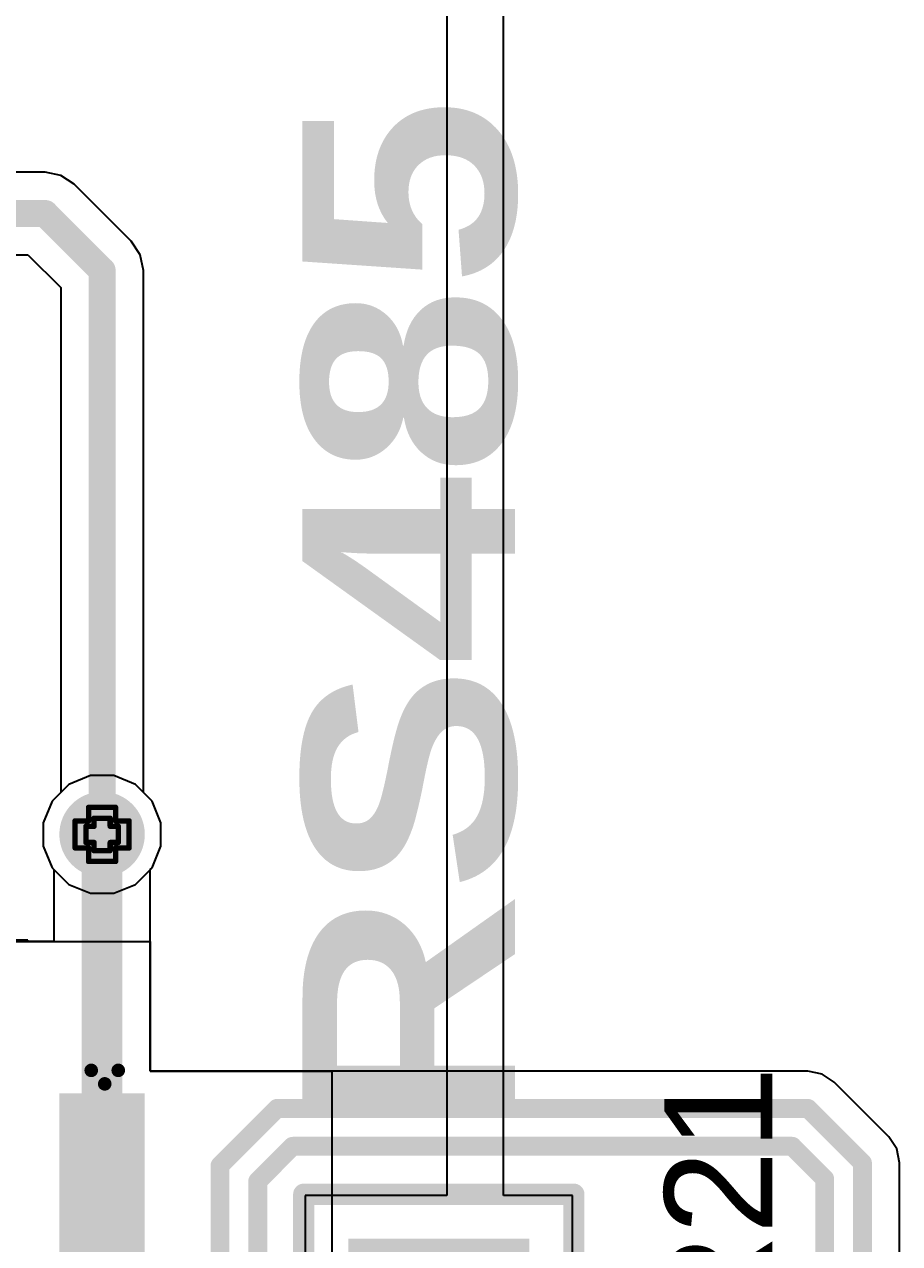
# Model space of a CAD drawing. Header units: inches. Extents: x -5 to 5258, y -4 to 5281.
# Drawn here: x 58.87 to 67.1, y 26.26 to 37.73 of the extents above; entities that cross this region are included whole.
import ezdxf

# ---------------------------------------------------------------- set-up
doc = ezdxf.new("R2010")
doc.units = ezdxf.units.IN
for name, color, linetype in [('Bottom Layer', 5, 'Continuous'), ('Bottom Solder', 6, 'Continuous'), ('Drill Drawing', 1, 'Continuous'), ('Multi-Layer', 9, 'Continuous'), ('Pad Holes', 156, 'Continuous'), ('Top Layer', 1, 'Continuous'), ('Top Overlay', 2, 'Continuous'), ('Top Paste', 8, 'Continuous'), ('Top Solder', 216, 'Continuous'), ('Via Holes', 16, 'Continuous')]:
    doc.layers.add(name, color=color, linetype=linetype)
doc.styles.add('Arial', font='', dxfattribs={"height": 0.2})
doc.styles.add('Arial Black_Bold', font='', dxfattribs={"height": 0.2})
doc.styles.get('Arial').set_extended_font_data('Arial')
doc.styles.get('Arial Black_Bold').set_extended_font_data('Arial Black', bold=True)

# ---------------------------------------------------------------- blocks, each defined once
blk = doc.blocks.new('SOIC_8_0_154___3_90___W______10')
at = {"layer": 'Top Layer'}
for points in [[(-3.475, 1.605), (-3.475, 2.205), (-1.925, 2.205), (-1.925, 1.605)], [(1.925, 1.605), (1.925, 2.205), (3.475, 2.205), (3.475, 1.605)], [(-3.475, 0.335), (-3.475, 0.935), (-1.925, 0.935), (-1.925, 0.335)], [(1.925, 0.335), (1.925, 0.935), (3.475, 0.935), (3.475, 0.335)], [(-3.475, -0.935), (-3.475, -0.335), (-1.925, -0.335), (-1.925, -0.935)], [(1.925, -0.935), (1.925, -0.335), (3.475, -0.335), (3.475, -0.935)], [(-3.475, -2.205), (-3.475, -1.605), (-1.925, -1.605), (-1.925, -2.205)], [(1.925, -2.205), (1.925, -1.605), (3.475, -1.605), (3.475, -2.205)]]:
    blk.add_hatch(color=1, dxfattribs=at).paths.add_polyline_path(points)
at = {"layer": 'Top Overlay'}
blk.add_hatch(color=2, dxfattribs=at).paths.add_polyline_path([(-1.838, 1.625), (-1.483, 1.625), (-1.483, 2.209), (-1.838, 2.209)])
at = {"layer": 'Top Paste'}
for points in [[(-3.475, 1.605), (-3.475, 2.205), (-1.925, 2.205), (-1.925, 1.605)], [(1.925, 1.605), (1.925, 2.205), (3.475, 2.205), (3.475, 1.605)], [(-3.475, 0.335), (-3.475, 0.935), (-1.925, 0.935), (-1.925, 0.335)], [(1.925, 0.335), (1.925, 0.935), (3.475, 0.935), (3.475, 0.335)], [(-3.475, -0.935), (-3.475, -0.335), (-1.925, -0.335), (-1.925, -0.935)], [(1.925, -0.935), (1.925, -0.335), (3.475, -0.335), (3.475, -0.935)], [(-3.475, -2.205), (-3.475, -1.605), (-1.925, -1.605), (-1.925, -2.205)], [(1.925, -2.205), (1.925, -1.605), (3.475, -1.605), (3.475, -2.205)]]:
    blk.add_hatch(color=8, dxfattribs=at).paths.add_polyline_path(points)
at = {"layer": 'Top Solder'}
for points in [[(-3.577, 1.503), (-3.577, 2.307), (-1.823, 2.307), (-1.823, 1.503)], [(1.823, 1.503), (1.823, 2.307), (3.577, 2.307), (3.577, 1.503)], [(-3.577, 0.233), (-3.577, 1.037), (-1.823, 1.037), (-1.823, 0.233)], [(1.823, 0.233), (1.823, 1.037), (3.577, 1.037), (3.577, 0.233)], [(-3.577, -1.037), (-3.577, -0.233), (-1.823, -0.233), (-1.823, -1.037)], [(1.823, -1.037), (1.823, -0.233), (3.577, -0.233), (3.577, -1.037)], [(-3.577, -2.307), (-3.577, -1.503), (-1.823, -1.503), (-1.823, -2.307)], [(1.823, -2.307), (1.823, -1.503), (3.577, -1.503), (3.577, -2.307)]]:
    blk.add_hatch(color=216, dxfattribs=at).paths.add_polyline_path(points)
at = {"layer": 'Top Overlay', "const_width": 0.127}
for points in [[(1.803, 2.515), (-1.829, 2.515)], [(-3.667, 1.93), (-3.794, 2.057)], [(-3.794, 1.803), (-3.794, 2.057)], [(-3.794, 1.803), (-3.667, 1.93)], [(1.803, -2.515), (-1.829, -2.515)]]:
    blk.add_lwpolyline(points, dxfattribs=at)
at = {"layer": 'Top Overlay', "const_width": 0.0635}
for points in [[(-1.861, 2.515, 1), (-1.797, 2.515, 1)], [(1.772, 2.515, 1), (1.835, 2.515, 1)], [(-3.826, 2.057, 1), (-3.762, 2.057, 1)], [(-3.826, 2.057, 1), (-3.762, 2.057, 1)], [(-3.699, 1.93, 1), (-3.635, 1.93, 1)], [(-3.699, 1.93, 1), (-3.635, 1.93, 1)], [(-3.826, 1.803, 1), (-3.762, 1.803, 1)], [(-3.826, 1.803, 1), (-3.762, 1.803, 1)], [(-1.861, -2.515, 1), (-1.797, -2.515, 1)], [(1.772, -2.515, 1), (1.835, -2.515, 1)]]:
    blk.add_lwpolyline(points, format="xyb", close=True, dxfattribs=at)
blk = doc.blocks.new('HDR1X2__112')
at = {"layer": 'Bottom Layer'}
blk.add_hatch(color=5, dxfattribs=at).paths.add_polyline_path([(-0.75, 0.75), (0.75, 0.75), (0.75, -0.75), (-0.75, -0.75)])
h = blk.add_hatch(color=5, dxfattribs=at)
edge = h.paths.add_edge_path()
edge.add_arc((2.54, 0), 0.75, 0, 360)
at = {"layer": 'Bottom Solder'}
blk.add_hatch(color=6, dxfattribs=at).paths.add_polyline_path([(-0.852, 0.852), (0.852, 0.852), (0.852, -0.852), (-0.852, -0.852)])
h = blk.add_hatch(color=6, dxfattribs=at)
edge = h.paths.add_edge_path()
edge.add_arc((2.54, 0), 0.852, 0, 360)
at = {"layer": 'Multi-Layer'}
blk.add_hatch(color=9, dxfattribs=at).paths.add_polyline_path([(-0.75, 0.75), (0.75, 0.75), (0.75, -0.75), (-0.75, -0.75)])
h = blk.add_hatch(color=9, dxfattribs=at)
edge = h.paths.add_edge_path()
edge.add_arc((2.54, 0), 0.75, 0, 360)
at = {"layer": 'Pad Holes'}
h = blk.add_hatch(color=7, dxfattribs=at)
edge = h.paths.add_edge_path()
edge.add_arc((0, 0), 0.45, 0, 360)
h = blk.add_hatch(color=7, dxfattribs=at)
edge = h.paths.add_edge_path()
edge.add_arc((2.54, 0), 0.45, 0, 360)
at = {"layer": 'Top Layer'}
blk.add_hatch(color=1, dxfattribs=at).paths.add_polyline_path([(-0.75, 0.75), (0.75, 0.75), (0.75, -0.75), (-0.75, -0.75)])
h = blk.add_hatch(color=1, dxfattribs=at)
edge = h.paths.add_edge_path()
edge.add_arc((2.54, 0), 0.75, 0, 360)
at = {"layer": 'Top Solder'}
blk.add_hatch(color=216, dxfattribs=at).paths.add_polyline_path([(-0.852, 0.852), (0.852, 0.852), (0.852, -0.852), (-0.852, -0.852)])
h = blk.add_hatch(color=216, dxfattribs=at)
edge = h.paths.add_edge_path()
edge.add_arc((2.54, 0), 0.852, 0, 360)
at = {"layer": 'Top Overlay', "const_width": 0.2}
for points in [[(3.81, 1.27), (-1.27, 1.27)], [(-1.27, -1.27), (-1.27, 1.27)], [(3.81, -1.27), (3.81, 1.27)], [(3.81, -1.27), (-1.27, -1.27)]]:
    blk.add_lwpolyline(points, dxfattribs=at)
at = {"layer": 'Top Overlay', "const_width": 0.1}
for points in [[(-1.32, 1.27, 1), (-1.22, 1.27, 1)], [(-1.32, 1.27, 1), (-1.22, 1.27, 1)], [(3.76, 1.27, 1), (3.86, 1.27, 1)], [(3.76, 1.27, 1), (3.86, 1.27, 1)], [(-1.32, -1.27, 1), (-1.22, -1.27, 1)], [(-1.32, -1.27, 1), (-1.22, -1.27, 1)], [(3.76, -1.27, 1), (3.86, -1.27, 1)], [(3.76, -1.27, 1), (3.86, -1.27, 1)]]:
    blk.add_lwpolyline(points, format="xyb", close=True, dxfattribs=at)

msp = doc.modelspace()

# ---------------------------------------------------------------- hatches: boundary and pattern name
at = {"layer": 'Bottom Layer'}
h = msp.add_hatch(color=5, dxfattribs=at)
edge = h.paths.add_edge_path()
edge.add_arc((59.598, 30.111), 0.3, 0, 360)
at = {"layer": 'Bottom Solder'}
h = msp.add_hatch(color=6, dxfattribs=at)
edge = h.paths.add_edge_path()
edge.add_arc((59.598, 30.111), 0.402, 0, 360)
at = {"layer": 'Top Layer'}
h = msp.add_hatch(color=1, dxfattribs=at)
edge = h.paths.add_edge_path()
edge.add_arc((59.598, 30.111), 0.3, 0, 360)
at = {"layer": 'Top Solder'}
h = msp.add_hatch(color=216, dxfattribs=at)
edge = h.paths.add_edge_path()
edge.add_arc((59.598, 30.111), 0.402, 0, 360)
at = {"layer": 'Via Holes'}
h = msp.add_hatch(color=7, dxfattribs=at)
edge = h.paths.add_edge_path()
edge.add_arc((59.598, 30.111), 0.15, 0, 360)

# ---------------------------------------------------------------- linework, layer by layer
at = {"layer": 'Bottom Layer'}
for p, q in [((63.373, 26.715), (63.373, 76.438)), ((62.84, 39.165), (62.84, 30.506)), ((59.062, 36.339), (12.94, 36.339)), ((59.211, 36.309), (59.062, 36.339)), ((59.337, 36.225), (59.211, 36.309)), ((59.873, 35.689), (59.337, 36.225)), ((59.957, 35.563), (59.873, 35.689)), ((55.701, 35.562), (58.901, 35.562)), ((58.901, 35.562), (59.21, 35.253)), ((59.987, 35.414), (59.957, 35.563)), ((59.987, 30.506), (59.987, 35.414)), ((59.21, 35.253), (59.21, 30.506)), ((59.21, 30.506), (59.128, 30.425)), ((60.068, 30.425), (59.987, 30.506)), ((62.84, 30.506), (62.84, 26.715)), ((59.128, 30.425), (59.044, 30.221)), ((60.152, 30.221), (60.068, 30.425)), ((59.044, 30.221), (59.044, 30.001)), ((60.152, 30.001), (60.152, 30.221)), ((59.044, 30.001), (59.128, 29.797)), ((60.068, 29.797), (60.152, 30.001)), ((59.128, 29.797), (59.284, 29.641)), ((59.912, 29.641), (60.068, 29.797)), ((59.284, 29.641), (59.488, 29.557)), ((59.708, 29.557), (59.912, 29.641)), ((59.488, 29.557), (59.708, 29.557)), ((62.84, 26.715), (61.507, 26.715)), ((61.507, 26.715), (61.507, 24.199)), ((64.023, 26.715), (63.373, 26.715)), ((64.023, 24.199), (64.023, 26.715))]:
    msp.add_line(p, q, dxfattribs=at)
at = {"layer": 'Bottom Layer', "const_width": 0.254}
for points in [[(7.215, 35.95), (59.062, 35.95)], [(59.062, 35.95), (59.598, 35.414)], [(59.598, 30.111), (59.598, 35.414)]]:
    msp.add_lwpolyline(points, dxfattribs=at)
at = {"layer": 'Bottom Layer', "const_width": 0.127}
for points in [[(58.999, 35.95, 1), (59.126, 35.95, 1)], [(58.999, 35.95, 1), (59.126, 35.95, 1)], [(59.535, 35.414, 1), (59.662, 35.414, 1)], [(59.535, 35.414, 1), (59.662, 35.414, 1)], [(59.535, 30.111, 1), (59.662, 30.111, 1)]]:
    msp.add_lwpolyline(points, format="xyb", close=True, dxfattribs=at)
at = {"layer": 'Drill Drawing', "const_width": 0.0508}
for points in [[(59.471, 30.238), (59.471, 30.365)], [(59.471, 30.365), (59.725, 30.365)], [(59.725, 30.238), (59.725, 30.365)], [(59.522, 30.187), (59.522, 30.263)], [(59.522, 30.263), (59.674, 30.263)], [(59.674, 30.187), (59.674, 30.263)], [(59.344, 29.984), (59.344, 30.238)], [(59.344, 30.238), (59.471, 30.238)], [(59.446, 30.035), (59.446, 30.187)], [(59.446, 30.187), (59.522, 30.187)], [(59.674, 30.187), (59.751, 30.187)], [(59.725, 30.238), (59.852, 30.238)], [(59.751, 30.035), (59.751, 30.187)], [(59.852, 29.984), (59.852, 30.238)], [(59.446, 30.035), (59.522, 30.035)], [(59.522, 29.959), (59.522, 30.035)], [(59.674, 30.035), (59.751, 30.035)], [(59.674, 29.959), (59.674, 30.035)], [(59.344, 29.984), (59.471, 29.984)], [(59.471, 29.857), (59.471, 29.984)], [(59.522, 29.959), (59.674, 29.959)], [(59.725, 29.984), (59.852, 29.984)], [(59.725, 29.857), (59.725, 29.984)], [(59.471, 29.857), (59.725, 29.857)]]:
    msp.add_lwpolyline(points, dxfattribs=at)
at = {"layer": 'Drill Drawing', "const_width": 0.0254}
for points in [[(59.458, 30.365, 1), (59.484, 30.365, 1)], [(59.458, 30.365, 1), (59.484, 30.365, 1)], [(59.712, 30.365, 1), (59.738, 30.365, 1)], [(59.712, 30.365, 1), (59.738, 30.365, 1)], [(59.509, 30.263, 1), (59.535, 30.263, 1)], [(59.509, 30.263, 1), (59.535, 30.263, 1)], [(59.662, 30.263, 1), (59.687, 30.263, 1)], [(59.662, 30.263, 1), (59.687, 30.263, 1)], [(59.331, 30.238, 1), (59.357, 30.238, 1)], [(59.331, 30.238, 1), (59.357, 30.238, 1)], [(59.433, 30.187, 1), (59.458, 30.187, 1)], [(59.433, 30.187, 1), (59.458, 30.187, 1)], [(59.458, 30.238, 1), (59.484, 30.238, 1)], [(59.458, 30.238, 1), (59.484, 30.238, 1)], [(59.509, 30.187, 1), (59.535, 30.187, 1)], [(59.509, 30.187, 1), (59.535, 30.187, 1)], [(59.662, 30.187, 1), (59.687, 30.187, 1)], [(59.662, 30.187, 1), (59.687, 30.187, 1)], [(59.712, 30.238, 1), (59.738, 30.238, 1)], [(59.712, 30.238, 1), (59.738, 30.238, 1)], [(59.738, 30.187, 1), (59.763, 30.187, 1)], [(59.738, 30.187, 1), (59.763, 30.187, 1)], [(59.839, 30.238, 1), (59.865, 30.238, 1)], [(59.839, 30.238, 1), (59.865, 30.238, 1)], [(59.433, 30.035, 1), (59.458, 30.035, 1)], [(59.433, 30.035, 1), (59.458, 30.035, 1)], [(59.509, 30.035, 1), (59.535, 30.035, 1)], [(59.509, 30.035, 1), (59.535, 30.035, 1)], [(59.662, 30.035, 1), (59.687, 30.035, 1)], [(59.662, 30.035, 1), (59.687, 30.035, 1)], [(59.738, 30.035, 1), (59.763, 30.035, 1)], [(59.738, 30.035, 1), (59.763, 30.035, 1)], [(59.331, 29.984, 1), (59.357, 29.984, 1)], [(59.331, 29.984, 1), (59.357, 29.984, 1)], [(59.458, 29.984, 1), (59.484, 29.984, 1)], [(59.458, 29.984, 1), (59.484, 29.984, 1)], [(59.509, 29.959, 1), (59.535, 29.959, 1)], [(59.509, 29.959, 1), (59.535, 29.959, 1)], [(59.662, 29.959, 1), (59.687, 29.959, 1)], [(59.662, 29.959, 1), (59.687, 29.959, 1)], [(59.712, 29.984, 1), (59.738, 29.984, 1)], [(59.712, 29.984, 1), (59.738, 29.984, 1)], [(59.839, 29.984, 1), (59.865, 29.984, 1)], [(59.839, 29.984, 1), (59.865, 29.984, 1)], [(59.458, 29.857, 1), (59.484, 29.857, 1)], [(59.458, 29.857, 1), (59.484, 29.857, 1)], [(59.712, 29.857, 1), (59.738, 29.857, 1)], [(59.712, 29.857, 1), (59.738, 29.857, 1)]]:
    msp.add_lwpolyline(points, format="xyb", close=True, dxfattribs=at)
at = {"layer": 'Top Layer'}
for p, q in [((59.488, 30.665), (59.284, 30.581)), ((59.708, 30.665), (59.488, 30.665)), ((59.912, 30.581), (59.708, 30.665)), ((59.284, 30.581), (59.128, 30.425)), ((60.068, 30.425), (59.912, 30.581)), ((59.128, 30.425), (59.044, 30.221)), ((60.152, 30.221), (60.068, 30.425)), ((59.044, 30.221), (59.044, 30.001)), ((60.152, 30.001), (60.152, 30.221)), ((59.044, 30.001), (59.128, 29.797)), ((60.068, 29.797), (60.152, 30.001)), ((59.128, 29.797), (59.145, 29.781)), ((59.145, 29.781), (59.145, 29.105)), ((60.051, 29.781), (60.068, 29.797)), ((60.051, 29.105), (60.051, 29.781)), ((57.447, 29.105), (60.051, 29.105)), ((58.899, 29.117), (57.756, 29.117)), ((58.899, 29.105), (58.899, 29.117)), ((59.145, 29.105), (58.899, 29.105)), ((60.051, 29.105), (60.051, 27.883)), ((60.051, 27.883), (60.051, 29.105)), ((60.051, 27.883), (61.758, 27.883)), ((66.236, 27.883), (60.051, 27.883)), ((61.758, 27.883), (61.758, 24.357)), ((66.37, 27.857), (66.236, 27.883)), ((66.484, 27.781), (66.37, 27.857)), ((66.997, 27.268), (66.484, 27.781)), ((67.073, 27.154), (66.997, 27.268)), ((67.099, 27.021), (67.073, 27.154)), ((67.099, 23.73), (67.099, 27.021))]:
    msp.add_line(p, q, dxfattribs=at)
for points, const_width in [([(59.598, 26.798), (59.598, 30.111)], 0.381), ([(61.035, 27.325), (61.243, 27.534)], 0.178), ([(61.243, 27.534), (66.236, 27.534)], 0.178), ([(66.236, 27.534), (66.75, 27.021)], 0.178), ([(60.707, 26.997), (61.035, 27.325)], 0.178), ([(61.035, 27.325), (61.035, 27.325)], 0.178), ([(61.063, 26.85), (61.39, 27.178)], 0.178), ([(61.39, 27.178), (61.39, 27.178)], 0.178), ([(61.39, 27.178), (66.089, 27.178)], 0.178), ([(66.089, 27.178), (66.394, 26.873)], 0.178), ([(60.707, 25.401), (60.707, 26.997)], 0.178), ([(66.75, 23.73), (66.75, 27.021)], 0.178), ([(66.394, 23.877), (66.394, 26.873)], 0.178), ([(61.063, 25.253), (61.063, 26.85)], 0.178)]:
    msp.add_lwpolyline(points, dxfattribs=dict(at, const_width=const_width))
for points, const_width in [([(59.503, 30.111, 1), (59.693, 30.111, 1)], 0.191), ([(61.199, 27.534, 1), (61.288, 27.534, 1)], 0.0889), ([(61.199, 27.534, 1), (61.288, 27.534, 1)], 0.0889), ([(66.192, 27.534, 1), (66.281, 27.534, 1)], 0.0889), ([(66.192, 27.534, 1), (66.281, 27.534, 1)], 0.0889), ([(60.99, 27.325, 1), (61.079, 27.325, 1)], 0.0889), ([(60.99, 27.325, 1), (61.079, 27.325, 1)], 0.0889), ([(60.99, 27.325, 1), (61.079, 27.325, 1)], 0.0889), ([(60.99, 27.325, 1), (61.079, 27.325, 1)], 0.0889), ([(61.346, 27.178, 1), (61.435, 27.178, 1)], 0.0889), ([(61.346, 27.178, 1), (61.435, 27.178, 1)], 0.0889), ([(61.346, 27.178, 1), (61.435, 27.178, 1)], 0.0889), ([(61.346, 27.178, 1), (61.435, 27.178, 1)], 0.0889), ([(66.045, 27.178, 1), (66.134, 27.178, 1)], 0.0889), ([(66.045, 27.178, 1), (66.134, 27.178, 1)], 0.0889), ([(60.663, 26.997, 1), (60.751, 26.997, 1)], 0.0889), ([(60.663, 26.997, 1), (60.751, 26.997, 1)], 0.0889), ([(66.705, 27.021, 1), (66.794, 27.021, 1)], 0.0889), ([(66.705, 27.021, 1), (66.794, 27.021, 1)], 0.0889), ([(59.503, 26.798, 1), (59.693, 26.798, 1)], 0.191), ([(66.349, 26.873, 1), (66.438, 26.873, 1)], 0.0889), ([(66.349, 26.873, 1), (66.438, 26.873, 1)], 0.0889), ([(61.018, 26.85, 1), (61.107, 26.85, 1)], 0.0889), ([(61.018, 26.85, 1), (61.107, 26.85, 1)], 0.0889)]:
    msp.add_lwpolyline(points, format="xyb", close=True, dxfattribs=dict(at, const_width=const_width))

# ---------------------------------------------------------------- block references
at = {"rotation": 270}
for name, p in [('SOIC_8_0_154___3_90___W______10', (57.693, 24.098)), ('HDR1X2__112', (62.765, 25.457))]:
    msp.add_blockref(name, p, dxfattribs=at)

# ---------------------------------------------------------------- texts
at = {"layer": 'Top Overlay'}
for s, height, style, p in [('RS485', 2, 'Arial Black_Bold', (63.483, 27.261)), ('R21', 1.016, 'Arial', (65.903, 25.326))]:
    msp.add_text(s, height=height, rotation=90, dxfattribs=dict(at, style=style)).set_placement(p)

doc.saveas('drawing.dxf')
